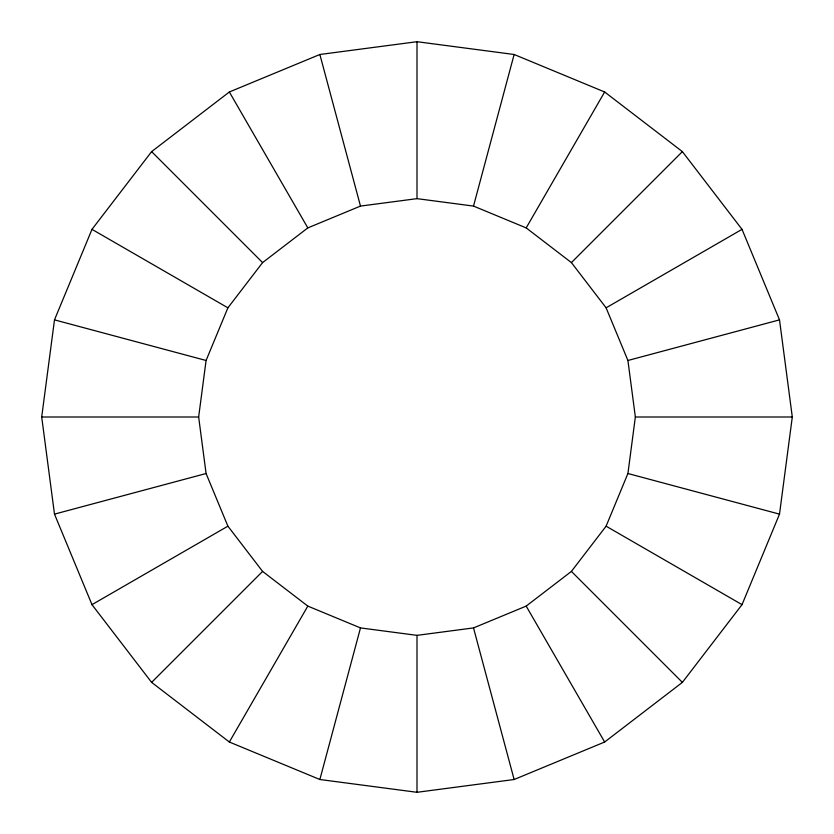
<?xml version="1.0" encoding="UTF-8"?>
<svg xmlns="http://www.w3.org/2000/svg" width="834" height="834" viewBox="0 0 834 834"><rect width="100%" height="100%" fill="white"/><g stroke="black" fill="none" stroke-linecap="round" stroke-linejoin="round"><path stroke-width="1.25" d="M41.7 417L54.491 319.87L91.98 229.35L151.621 151.621L229.35 91.98L319.87 54.491L417 41.7L514.13 54.491L604.65 91.98L682.379 151.621L742.02 229.35L779.509 319.87L792.3 417L779.509 514.13L742.02 604.65L682.379 682.379L604.65 742.02L514.13 779.509L417 792.3L319.87 779.509L229.35 742.02L151.621 682.379L91.98 604.65L54.491 514.13L41.7 417L198.648 417L206.081 473.514L227.901 526.181L262.595 571.405L307.819 606.099L360.486 627.919L417 635.352L473.514 627.919L526.181 606.099L571.405 571.405L606.099 526.181L627.919 473.514L635.352 417L627.919 360.486L606.099 307.819L571.405 262.595L526.181 227.901L473.514 206.081L417 198.648L360.486 206.081L307.819 227.901L262.595 262.595L227.901 307.819L206.081 360.486L198.648 417M319.87 779.509L360.486 627.919M473.514 206.081L514.13 54.491M229.35 742.02L307.819 606.099M526.181 227.901L604.65 91.98M151.621 682.379L262.595 571.405M571.405 262.595L682.379 151.621M91.98 604.65L227.901 526.181M606.099 307.819L742.02 229.35M54.491 514.13L206.081 473.514M627.919 360.486L779.509 319.87M635.352 417L792.3 417M54.491 319.87L206.081 360.486M627.919 473.514L779.509 514.13M91.98 229.35L227.901 307.819M606.099 526.181L742.02 604.65M151.621 151.621L262.595 262.595M571.405 571.405L682.379 682.379M229.35 91.98L307.819 227.901M526.181 606.099L604.65 742.02M319.87 54.491L360.486 206.081M473.514 627.919L514.13 779.509M417 41.7L417 198.648M417 635.352L417 792.3"/></g></svg>
